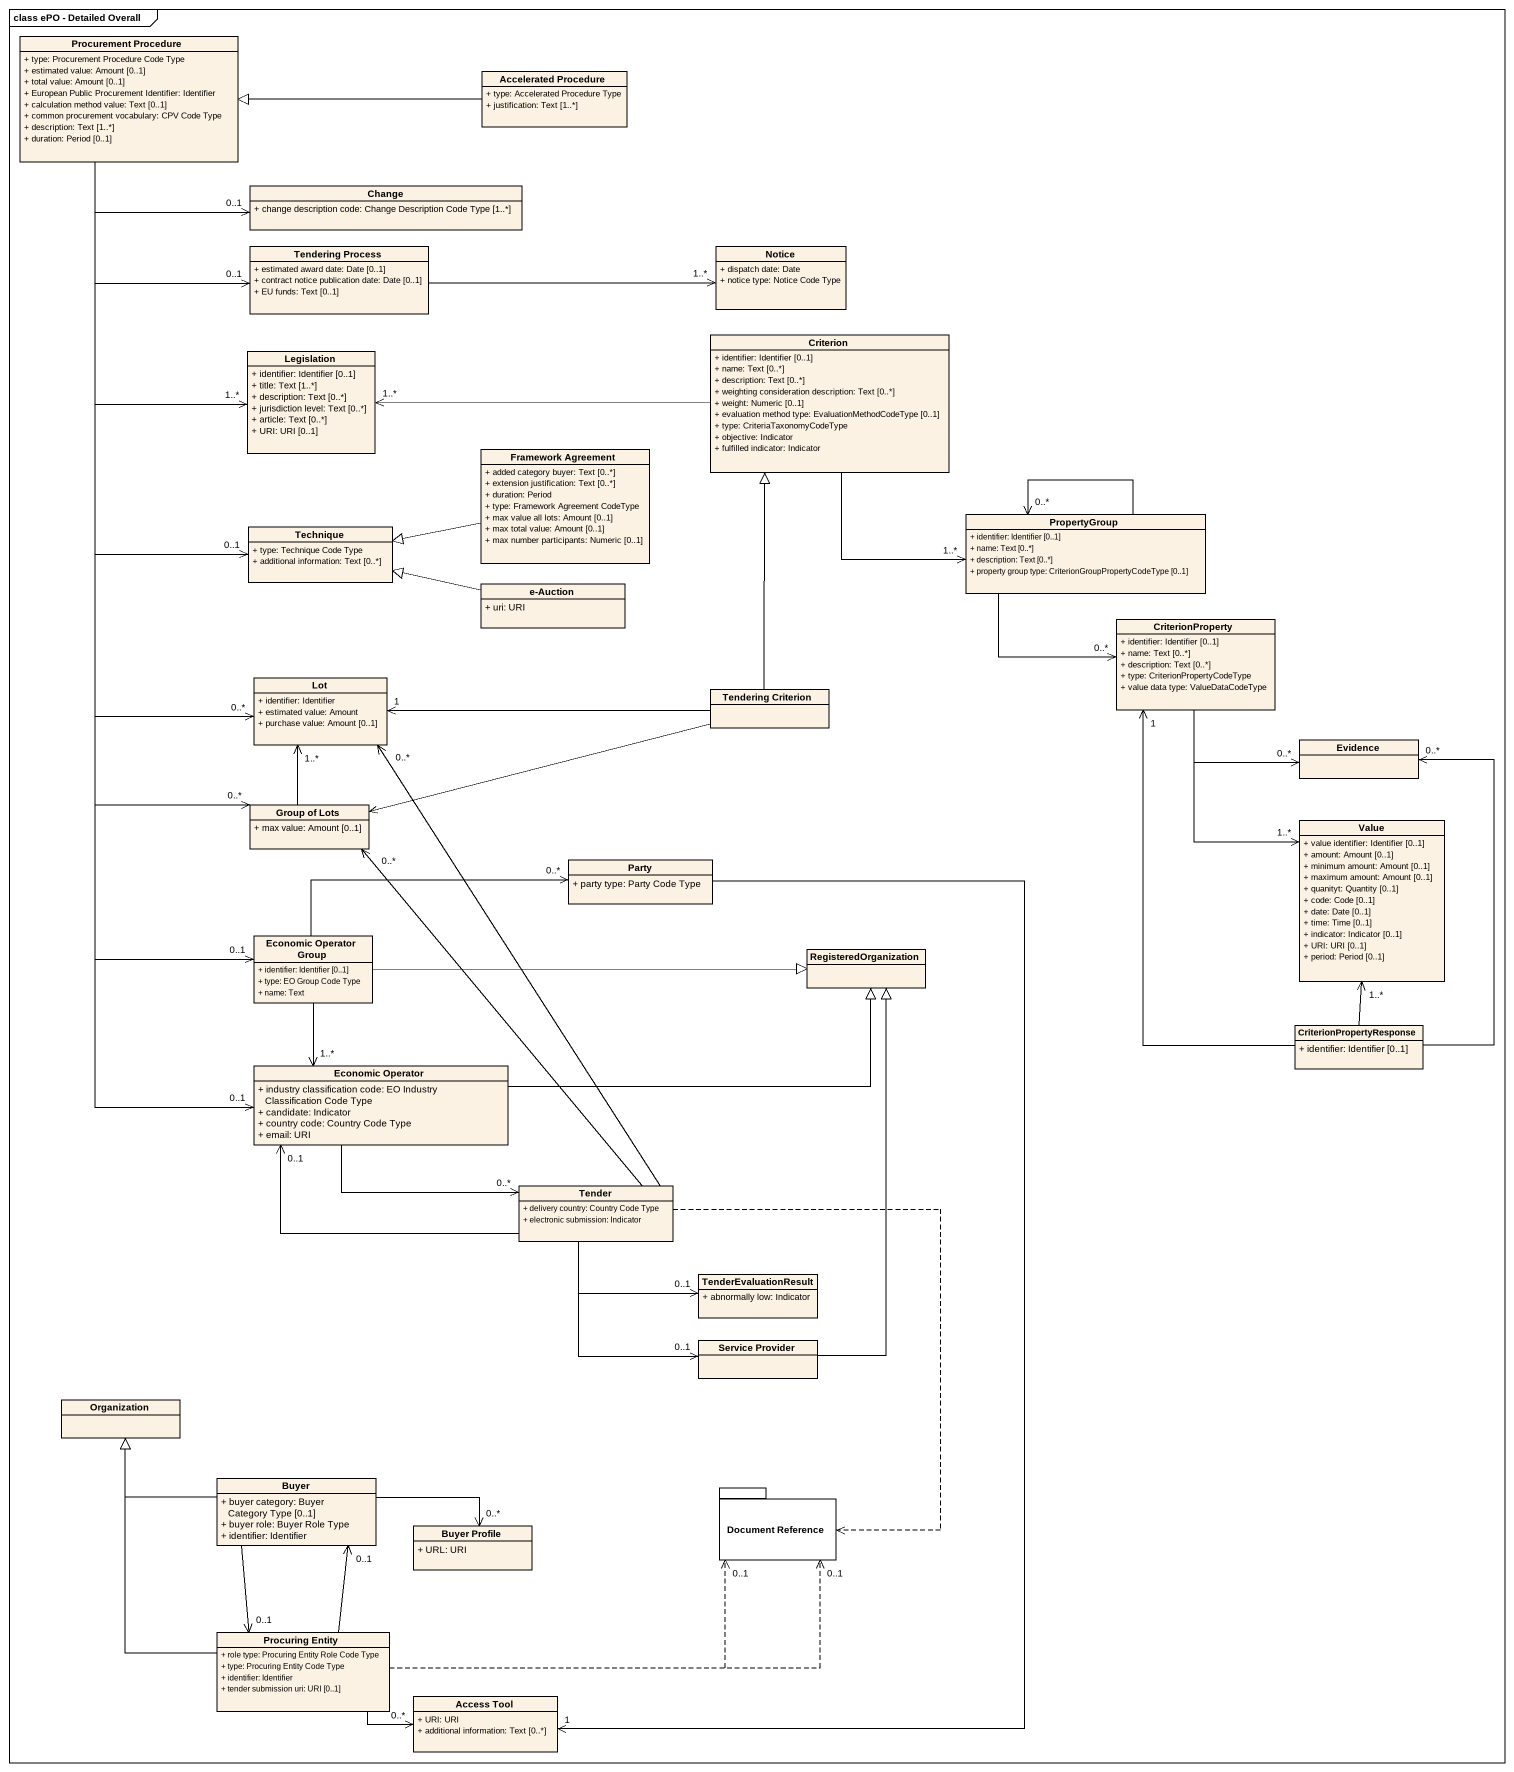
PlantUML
@startuml
mainframe class ePO - Detailed Overall
hide circle
hide empty members
skinparam classAttributeIconSize 0
class "Procurement Procedure" as Procurement_Procedure {
  + type: Procurement Procedure Code Type
  + estimated value: Amount [0..1]
  + total value: Amount [0..1]
  + European Public Procurement Identifier: Identifier
  + calculation method value: Text [0..1]
  + common procurement vocabulary: CPV Code Type
  + description: Text [1..*]
  + duration: Period [0..1]
}
class "Accelerated Procedure" as Accelerated_Procedure {
  + type: Accelerated Procedure Type
  + justification: Text [1..*]
}
class Change {
  + change description code: Change Description Code Type [1..*]
}
class "Tendering Process" as Tendering_Process {
  + estimated award date: Date [0..1]
  + contract notice publication date: Date [0..1]
  + EU funds: Text [0..1]
}
class Notice {
  + dispatch date: Date
  + notice type: Notice Code Type
}
class Legislation {
  + identifier: Identifier [0..1]
  + title: Text [1..*]
  + description: Text [0..*]
  + jurisdiction level: Text [0..*]
  + article: Text [0..*]
  + URI: URI [0..1]
}
class Criterion {
  + identifier: Identifier [0..1]
  + name: Text [0..*]
  + description: Text [0..*]
  + weighting consideration description: Text [0..*]
  + weight: Numeric [0..1]
  + evaluation method type: EvaluationMethodCodeType [0..1]
  + type: CriteriaTaxonomyCodeType
  + objective: Indicator
  + fulfilled indicator: Indicator
}
class "Framework Agreement" as Framework_Agreement {
  + added category buyer: Text [0..*]
  + extension justification: Text [0..*]
  + duration: Period
  + type: Framework Agreement CodeType
  + max value all lots: Amount [0..1]
  + max total value: Amount [0..1]
  + max number participants: Numeric [0..1]
}
class PropertyGroup {
  + identifier: Identifier [0..1]
  + name: Text [0..*]
  + description: Text [0..*]
  + property group type: CriterionGroupPropertyCodeType [0..1]
}
class Technique {
  + type: Technique Code Type
  + additional information: Text [0..*]
}
class "e-Auction" as e_Auction {
  + uri: URI
}
class CriterionProperty {
  + identifier: Identifier [0..1]
  + name: Text [0..*]
  + description: Text [0..*]
  + type: CriterionPropertyCodeType
  + value data type: ValueDataCodeType
}
class Lot {
  + identifier: Identifier
  + estimated value: Amount
  + purchase value: Amount [0..1]
}
class "Tendering Criterion" as Tendering_Criterion
class Evidence
class "Group of Lots" as Group_of_Lots {
  + max value: Amount [0..1]
}
class Value {
  + value identifier: Identifier [0..1]
  + amount: Amount [0..1]
  + minimum amount: Amount [0..1]
  + maximum amount: Amount [0..1]
  + quanityt: Quantity [0..1]
  + code: Code [0..1]
  + date: Date [0..1]
  + time: Time [0..1]
  + indicator: Indicator [0..1]
  + URI: URI [0..1]
  + period: Period [0..1]
}
class Party {
  + party type: Party Code Type
}
class "Economic Operator Group" as Economic_Operator_Group {
  + identifier: Identifier [0..1]
  + type: EO Group Code Type
  + name: Text
}
class RegisteredOrganization
class CriterionPropertyResponse {
  + identifier: Identifier [0..1]
}
class "Economic Operator" as Economic_Operator {
  + industry classification code: EO Industry Classification Code Type
  + candidate: Indicator
  + country code: Country Code Type
  + email: URI
}
class Tender {
  + delivery country: Country Code Type
  + electronic submission: Indicator
}
class TenderEvaluationResult {
  + abnormally low: Indicator
}
class "Service Provider" as Service_Provider
class Organization
class Buyer {
  + buyer category: Buyer Category Type [0..1]
  + buyer role: Buyer Role Type
  + identifier: Identifier
}
package "Document Reference" as Document_Reference {
}
class "Buyer Profile" as Buyer_Profile {
  + URL: URI
}
class "Procuring Entity" as Procuring_Entity {
  + role type: Procuring Entity Role Code Type
  + type: Procuring Entity Code Type
  + identifier: Identifier
  + tender submission uri: URI [0..1]
}
class "Access Tool" as Access_Tool {
  + URI: URI
  + additional information: Text [0..*]
}
Procurement_Procedure -right-> "0..1" Change
Procurement_Procedure --> "0..1" Tendering_Process
Procurement_Procedure --> "1..*" Legislation
Procurement_Procedure --> "0..1" Technique
Procurement_Procedure --> "0..*" Lot
Procurement_Procedure --> "0..*" Group_of_Lots
Procurement_Procedure --> "0..1" Economic_Operator_Group
Procurement_Procedure --> "0..1" Economic_Operator
Accelerated_Procedure -left-|> Procurement_Procedure
Tendering_Process -right-> "1..*" Notice
Criterion -left-> "1..*" Legislation
Criterion -right-> "1..*" PropertyGroup
Framework_Agreement -left-|> Technique
PropertyGroup --> "0..*" PropertyGroup
PropertyGroup --> "0..*" CriterionProperty
e_Auction -left-|> Technique
CriterionProperty -right-> "0..*" Evidence
CriterionProperty --> "1..*" Value
Tendering_Criterion -up-|> Criterion
Tendering_Criterion -left-> "1" Lot
Tendering_Criterion -left-> Group_of_Lots
Group_of_Lots -up-> "1..*" Lot
Party --> "1" Access_Tool
Economic_Operator_Group -right-> "0..*" Party
Economic_Operator_Group -right-|> RegisteredOrganization
Economic_Operator_Group --> "1..*" Economic_Operator
CriterionPropertyResponse -up-> "1" CriterionProperty
CriterionPropertyResponse -up-> "0..*" Evidence
CriterionPropertyResponse -up-> "1..*" Value
Economic_Operator -right-|> RegisteredOrganization
Economic_Operator -right-> "0..*" Tender
Tender -up-> "0..*" Lot
Tender -up-> "0..*" Group_of_Lots
Tender -left-> "0..1" Economic_Operator
Tender -right-> "0..1" TenderEvaluationResult
Tender --> "0..1" Service_Provider
Tender ..> Document_Reference
Service_Provider -up-|> RegisteredOrganization
Buyer -left-|> Organization
Buyer -right-> "0..*" Buyer_Profile
Buyer --> "0..1" Procuring_Entity
Procuring_Entity -up-|> Organization
Procuring_Entity -up-> "0..1" Buyer
Procuring_Entity .right.> "0..1" Document_Reference
Procuring_Entity .right.> "0..1" Document_Reference
Procuring_Entity -right-> "0..*" Access_Tool
@enduml
